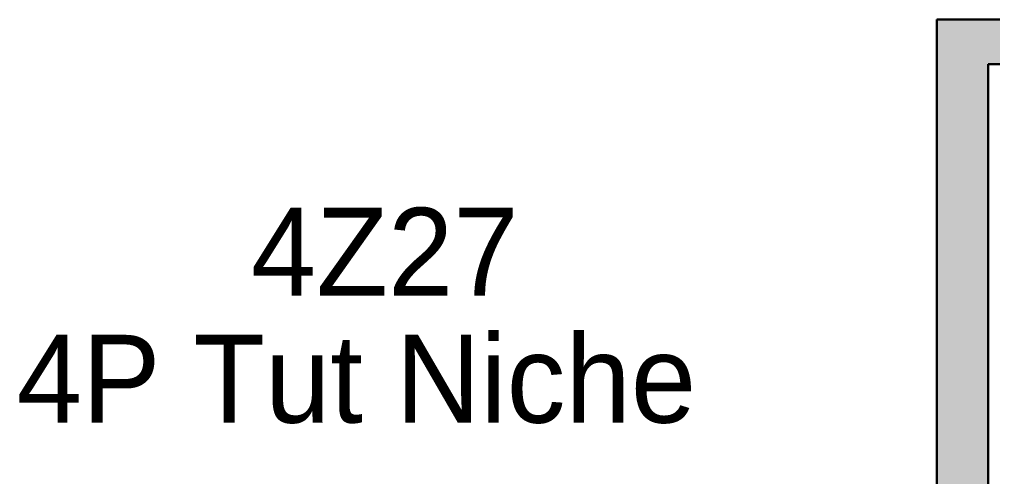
# Model space of a CAD drawing. Header units: millimetres. Extents: x 79795 to 317870, y -36033 to 97293.
# Drawn here: x 168097 to 170311, y 12567 to 13607 of the extents above; entities that cross this region are included whole.
import ezdxf

# ---------------------------------------------------------------- set-up
doc = ezdxf.new("R2010")
doc.units = ezdxf.units.MM
doc.header["$MEASUREMENT"] = 0
for name, color, linetype, lineweight in [('A-AREA-IDEN', 7, 'CONTINUOUS', 9), ('CSM-STL-XX-ZZ-M3-A-XXXX-00001_detached _19_04_21__rvt-1-Level 4$0$A-WALL-PATT', 7, 'CONTINUOUS', 9), ('CSM-STL-XX-ZZ-M3-A-XXXX-00001_detached _19_04_21__rvt-1-Level 4$0$I-WALL', 7, 'CONTINUOUS', 9)]:
    doc.layers.add(name, color=color, linetype=linetype, lineweight=lineweight)
doc.styles.add('Century Gothic', font='GOTHIC.TTF', dxfattribs={"height": 200})

msp = doc.modelspace()

# ---------------------------------------------------------------- hatches: boundary and pattern name
at = {"layer": 'CSM-STL-XX-ZZ-M3-A-XXXX-00001_detached _19_04_21__rvt-1-Level 4$0$A-WALL-PATT'}
for points in [[(170183.8, 9864.8), (170198.8, 9864.8), (170198.8, 13607.3), (170183.8, 13607.3), (170183.8, 10132.1)], [(170198.8, 9849.8), (170300.8, 9849.8), (170300.8, 13607.3), (170198.8, 13607.3), (170198.8, 9864.8)]]:
    msp.add_hatch(color=256, dxfattribs=at).paths.add_polyline_path(points, flags=0)
h = msp.add_hatch(color=256, dxfattribs=at)
h.paths.add_polyline_path([(181001.8, 13505.3), (181001.8, 13607.3), (179480.3, 13607.3), (179480.3, 13505.3), (179516.3, 13505.3)], flags=0)
h.paths.add_polyline_path([(178470.3, 13505.3), (178470.3, 13607.3), (176828.3, 13607.3), (176828.3, 13505.3), (178352.8, 13505.3)], flags=0)
h.paths.add_polyline_path([(175598.8, 13505.3), (175818.3, 13505.3), (175818.3, 13607.3), (174128.3, 13607.3), (174128.3, 13505.3), (174732.5, 13505.3)], flags=0)
h.paths.add_polyline_path([(173118.3, 13505.3), (173118.3, 13607.3), (171428.3, 13607.3), (171428.3, 13505.3), (173000.8, 13505.3)], flags=0)
h.paths.add_polyline_path([(170418.3, 13505.3), (170418.3, 13607.3), (170300.8, 13607.3), (170300.8, 13505.3)], flags=0)

# ---------------------------------------------------------------- linework, layer by layer
at = {"layer": 'CSM-STL-XX-ZZ-M3-A-XXXX-00001_detached _19_04_21__rvt-1-Level 4$0$I-WALL', "lineweight": 30}
for p, q in [((170198.8, 13607.3), (170183.8, 13607.3)), ((170183.8, 13607.3), (170183.8, 9864.8)), ((170300.8, 13607.3), (170198.8, 13607.3)), ((170418.3, 13607.3), (170300.8, 13607.3)), ((170300.8, 13505.3), (170418.3, 13505.3)), ((170300.8, 9849.8), (170300.8, 13505.3))]:
    msp.add_line(p, q, dxfattribs=at)

# ---------------------------------------------------------------- texts
at = {"layer": 'A-AREA-IDEN', "style": 'Century Gothic'}
for s, p in [('4Z27', (168623.1, 12978.7)), ('4P Tut Niche', (168090.6, 12689.7))]:
    msp.add_text(s, height=200, dxfattribs=at).set_placement(p)

doc.saveas('drawing.dxf')
